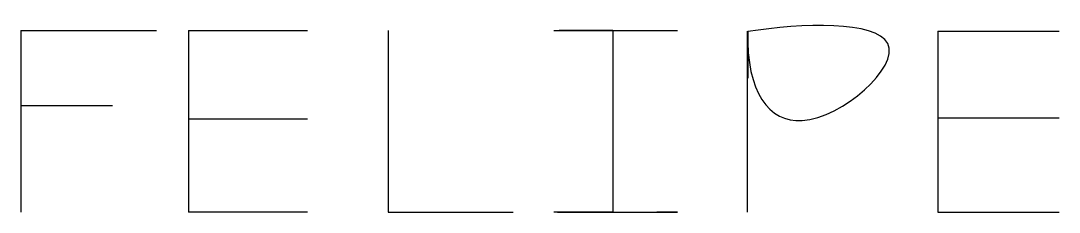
# Model space of a CAD drawing. Header units: millimetres. Extents: x 4762 to 21826, y 761 to 3914.
import ezdxf

# ---------------------------------------------------------------- set-up
doc = ezdxf.new("R2010")
doc.units = ezdxf.units.MM

msp = doc.modelspace()

# ---------------------------------------------------------------- linework, layer by layer
for p, q in [((4762, 3752), (4762, 975)), ((4762, 3752), (6995, 3752)), ((7520, 3752), (7520, 761)), ((7520, 3752), (9472, 3752)), ((10797, 3752), (10797, 761)), ((13521, 3752), (15463, 3752)), ((14492, 3752), (13609, 3752)), ((14492, 3752), (14492, 761)), ((14492, 3752), (14492, 3752)), ((14492, 3752), (14492, 3752)), ((14492, 3752), (14492, 3752)), ((14492, 3752), (14492, 3752)), ((14492, 3752), (14492, 761)), ((15463, 3752), (15552, 3752)), ((16697, 3744), (16697, 761)), ((16708, 3736), (16708, 2968)), ((19829, 3743), (19829, 761)), ((19829, 3743), (21826, 3743)), ((19829, 3743), (19829, 2317)), ((16697, 2976), (16697, 761)), ((6267, 2514), (4762, 2514)), ((4762, 2514), (4762, 2514)), ((9472, 2293), (7520, 2293)), ((19829, 2317), (21826, 2317)), ((4762, 975), (4762, 761)), ((9472, 761), (7520, 761)), ((10797, 761), (12851, 761)), ((13735, 761), (13521, 761)), ((13584, 761), (15400, 761)), ((14492, 761), (13609, 761)), ((13609, 761), (13735, 761)), ((13735, 761), (15400, 761)), ((15552, 761), (15214, 761)), ((15400, 761), (15552, 761)), ((19829, 761), (21826, 761))]:
    msp.add_line(p, q)
msp.add_open_spline([(16708, 3736), (17595, 3876), (20100, 3953), (17500, 1627), (16686, 2737), (16708, 3736)], degree=3, knots=[0, 0, 0, 0, 1511.364504, 3089.888001, 4386.187586, 4386.187586, 4386.187586, 4386.187586])

doc.saveas('drawing.dxf')
